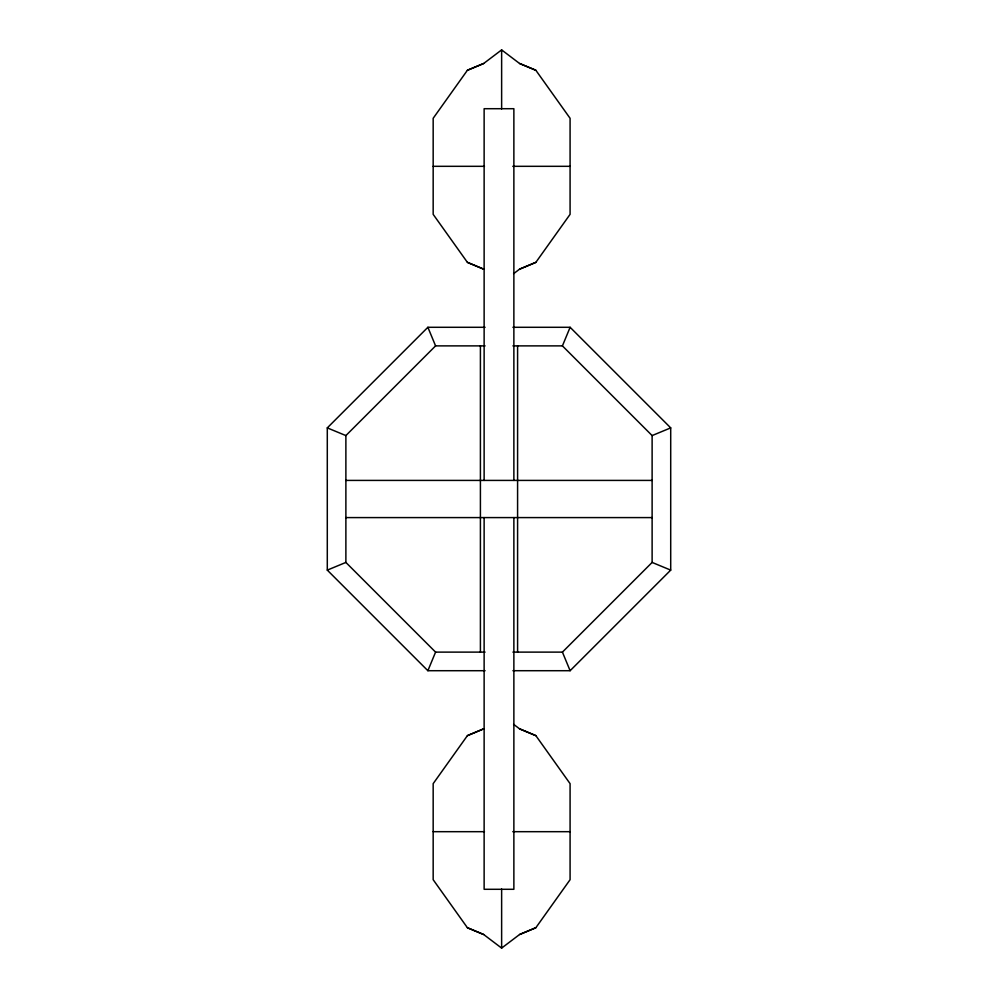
<?xml version="1.0" encoding="UTF-8"?>
<svg xmlns="http://www.w3.org/2000/svg" width="998" height="998" viewBox="0 0 998 998"><rect width="100%" height="100%" fill="white"/><g stroke="black" fill="none" stroke-linecap="round" stroke-linejoin="round"><path stroke-width="1.5" d="M485.09 670.706L427.88 670.706L435.577 652.118L345.882 562.423L345.882 435.577L435.577 345.882L485.078 345.882M512.922 652.118L562.423 652.118L652.118 562.423L652.118 435.577L562.423 345.882L570.12 327.294L512.91 327.294M513.596 273.689L519.571 269.161L535.851 262.362L570.083 214.345L570.083 118.3L535.851 70.272L519.571 63.485L501.632 49.9L483.681 63.485L467.401 70.272L433.169 118.3L433.169 214.345L467.401 262.362L483.681 269.161L467.401 262.362M467.401 735.638L483.681 728.839L467.401 735.638L433.169 783.655L433.169 879.7L467.401 927.728L483.681 934.515L501.632 948.1L519.571 934.515L535.851 927.728L570.083 879.7L570.083 783.655L535.851 735.638L519.571 728.839L513.596 724.311M427.88 670.706L327.294 570.12L327.294 427.88L427.88 327.294L485.09 327.294M512.91 670.706L570.12 670.706L670.706 570.12L670.706 427.88L570.12 327.294M483.681 63.485L467.401 70.272M519.571 269.161L535.851 262.362M519.571 934.515L535.851 927.728M327.294 570.12L345.882 562.423M652.118 435.577L670.706 427.88M433.169 166.317L484.454 166.317M512.785 166.317L570.083 166.317M512.922 345.882L562.423 345.882M345.882 480.412L652.118 480.412M345.882 517.588L652.118 517.588M435.577 652.118L485.078 652.118M433.169 831.683L484.454 831.683M512.785 831.683L570.083 831.683M535.851 735.638L519.571 728.839M467.401 927.728L483.681 934.515M327.294 427.88L345.882 435.577M652.118 562.423L670.706 570.12M519.571 63.485L535.851 70.272M427.88 327.294L435.577 345.882M562.423 652.118L570.12 670.706M517.588 345.882L517.588 652.118M513.87 480.412L513.87 108.707L484.13 108.707L484.13 480.412M513.87 517.588L513.87 889.293L484.13 889.293L484.13 517.588M501.632 49.9L501.632 108.957M501.632 889.043L501.632 948.1M480.412 345.882L480.412 652.118"/></g></svg>
